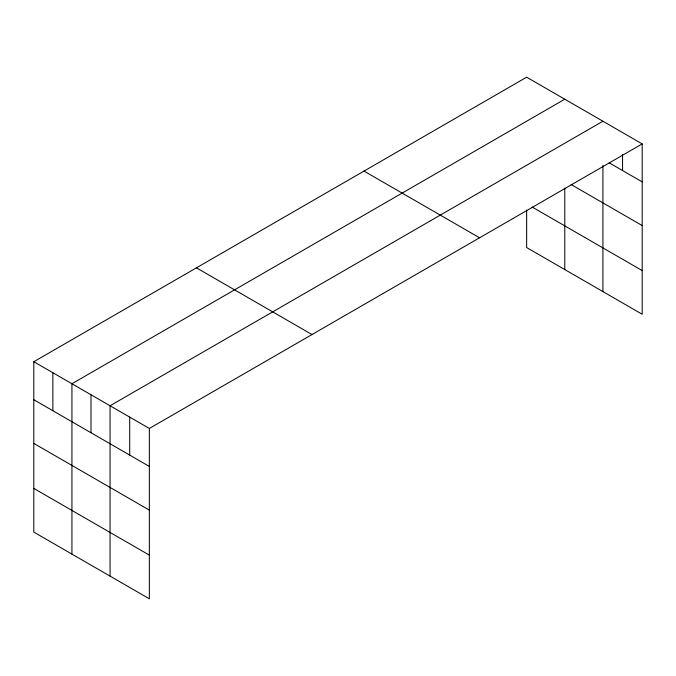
<?xml version="1.0" encoding="UTF-8"?>
<svg xmlns="http://www.w3.org/2000/svg" width="676" height="676" viewBox="0 0 676 676"><rect width="100%" height="100%" fill="white"/><g stroke="black" fill="none" stroke-linecap="round" stroke-linejoin="round"><path stroke-width="1.01" d="M602.916 165.443L602.916 291.584M33.8 361.736L149.354 428.449L149.354 598.809L33.8 532.096L33.8 361.736L526.646 77.191L642.2 143.904L642.2 314.264L526.646 247.551L526.646 210.109M564.781 99.203L71.935 383.748L71.935 554.109M602.916 121.224L110.061 405.769L110.061 576.129M149.354 428.449L642.2 143.904M609.16 162.815L642.2 181.886M571.135 184.54L642.2 225.573M532.096 207.008L642.2 270.577M364.009 171.087L479.563 237.8M196.437 267.84L311.991 334.544M33.8 399.719L149.354 466.432M33.8 443.405L149.354 510.118M33.8 488.41L149.354 555.123M622.554 154.719L622.554 170.546M564.781 188.038L564.781 269.563M129.707 417.109L129.707 455.092M90.998 394.759L90.998 432.741M52.863 372.746L52.863 410.721"/></g></svg>
